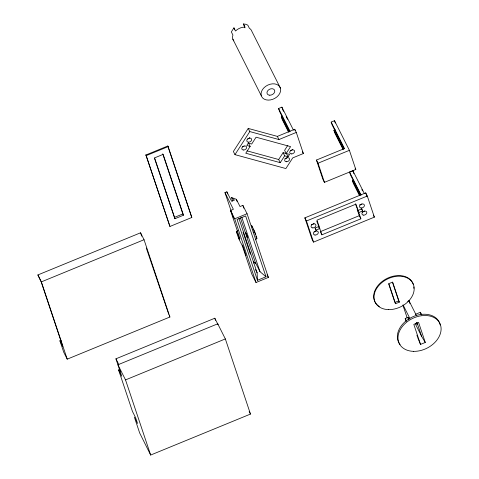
<?xml version="1.0" encoding="UTF-8"?>
<svg xmlns="http://www.w3.org/2000/svg" width="479" height="479" viewBox="0 0 479 479"><rect width="100%" height="100%" fill="white"/><g stroke="black" fill="none" stroke-linecap="round" stroke-linejoin="round"><path stroke-width="0.72" d="M248.218 128.42L233.381 151.49L234.961 154.639L285.873 168.56L292.735 157.896L303.363 153.531L296.297 132.42L294.717 129.27L277.365 136.395L248.218 128.42L249.798 131.569L278.952 139.545L296.297 132.42M234.961 154.639L249.798 131.569M248.583 143.233L250.17 146.382L245.769 153.226L280.269 162.662L284.67 155.819L283.083 152.669L278.682 159.513L280.269 162.662M287.795 145.347L284.592 150.322L286.179 153.472L289.544 154.394L288.035 156.741L284.67 155.819M286.179 153.472L290.579 146.628L256.079 137.198L251.679 144.041L248.314 143.119L246.805 145.466L250.17 146.382M280.377 88.052A10.304 7.508 -26.7 0 0 264.043 87.711A10.304 7.508 -26.7 0 0 268.192 100.105A10.304 7.508 -26.7 0 0 280.377 88.052L251.858 31.345A10.304 7.508 -26.7 0 0 249.385 28.291L247.799 25.142L245.793 24.279L243.446 23.95L245.026 27.099A10.304 7.508 -26.7 0 0 235.524 31.003L233.938 27.854L231.333 31.901L232.92 35.051A10.304 7.508 -26.7 0 0 233.788 40.871M253.211 232.68L254.541 231.219L251.529 225.232L252.403 227.836M255.606 239.835L256.936 238.374L254.541 231.219M145.927 154.98L167.794 146.005L168.111 146.634L191.81 217.484L169.943 226.459L145.927 154.98L169.943 226.459M146.245 155.609L168.111 146.634M289.544 131.282L279.538 111.385L278.58 108.523L281.903 107.158L293.447 130.108M288.556 132.072L282.287 119.612L281.329 116.75L282.664 116.205M331.181 122.079L334.51 120.714L349.401 150.328L355.807 169.47L324.433 182.349L322.852 179.2L316.445 160.052L344.491 148.544L331.181 122.079L332.139 124.941L344.144 148.819M343.209 149.711L334.893 133.174L333.935 130.306L335.264 129.761M233.489 218.065L224.962 192.588L226.866 191.81L231.62 201.258L234.471 200.084L231.459 197.522L232.644 201.06M174.29 217.46L182.846 213.945L183.481 215.209L174.925 218.717L154.412 158.04M59.917 340.785L62.767 346.455L41.218 282.041L37.889 274.94L140.563 232.794L144.047 239.722L169.901 317.014L67.228 359.16L63.743 352.233L59.917 340.785L61.18 340.264M316.445 160.052L318.032 163.201L349.401 150.328M37.889 274.94L41.374 281.874L144.047 239.722M238.033 230.776L236.321 231.477L239.967 238.722L230.507 210.455L233.363 209.287L224.962 192.588M236.321 231.477L238.716 238.632L242.362 245.883L251.816 274.15L256.014 282.496L268.372 277.425L247.068 213.73L242.865 205.383L240.015 206.551L236.369 199.306L231.459 197.522M230.507 210.455L234.71 218.801L247.068 213.73M360.543 194.893L350.532 174.997L349.58 172.135L352.903 170.769L364.447 193.72M304.872 217.855L365.716 192.881L367.297 196.031L374.362 217.143L313.517 242.123L311.937 238.967L304.872 217.855L306.458 221.011L313.517 242.123M306.458 221.011L367.297 196.031M358.771 212.556L362.573 210.994L361.855 208.85L358.053 210.407L355.957 204.144L316.984 220.148L319.074 226.411L315.272 227.968L315.99 230.118L319.792 228.555L321.888 234.818L360.867 218.819L358.771 212.556L357.184 209.407L359.28 215.67L360.867 218.819M320.307 231.668L359.28 215.67M253.589 263.055L255.295 262.348L259.971 271.641L265.995 276.772L257.439 280.287L237.087 219.454L245.643 215.939L265.995 276.772M120.486 371.435L119.534 369.543L118.582 369.932L121.75 376.237L115.942 358.807L214.808 318.224L217.981 324.522L217.741 323.81L117.924 364.782L125.528 379.907L150.663 455.05L250.481 414.072L225.346 338.928L217.741 323.81M125.528 379.907L225.346 338.928M399.336 302.141L398.708 300.878L394.9 302.441L395.534 303.704L399.336 302.141L392.636 282.101L388.834 283.664L395.534 303.704M407.689 301.351L409.024 300.8L416.562 315.793M406.066 321.122L405.198 318.517L408.048 317.349L409.048 319.337M415.335 314.356L420.406 312.278L421.742 314.931M420.52 344.419L425.274 342.467L418.568 322.427L413.82 324.379L420.52 344.419L417.826 337.923M283.083 152.669L286.454 153.591L288.035 156.741M247.056 150.861L278.682 159.513M253.151 229.19L253.822 230.351M253.265 261.642L254.774 262.929M255.097 234.153L255.313 234.423L255.103 233.536M415.323 323.822L421.628 336.36L425.274 342.467M355.173 168.213L355.807 169.47M333.935 130.306L343.275 148.879M361.867 189.546L362.537 190.876M373.357 215.149L374.362 217.143M349.58 172.135L361.118 195.085M360.004 195.618L352.328 180.361L353.286 183.223L359.555 195.683M361.304 208.473L362.573 210.994M358.053 210.407L355.304 203.779M403.025 304.836L409.904 318.523M405.198 318.517L406.533 321.169M244.955 27.83L243.446 23.95M282.861 110.02L283.532 111.344M286.197 116.648L287.532 119.307M302.357 151.538L303.363 153.531M278.58 108.523L290.124 131.474M281.329 116.75L289.005 132.006M232.842 39.152L261.36 95.86M277.365 136.395L278.952 139.545M317.811 223.891L319.074 226.411M319.792 228.555L318.212 225.405L319.373 228.884M320.619 232.297L321.888 234.818M315.038 228.226L315.99 230.118M255.93 236.381L256.936 238.374M267.078 274.856L268.372 277.425M255.451 269.497L257.121 272.814L257.439 280.287M191.81 217.484L167.794 146.005M249.158 411.443L250.481 414.072M146.293 248.026L168.788 314.326M169.267 315.757L169.901 317.014M115.942 358.807L118.792 364.477M150.663 455.05L139.646 432.914L134.383 417.167L137.551 423.466L135.635 417.742L132.467 411.443L118.582 369.932M416.473 323.385L417.143 324.546L416.485 322.445M254.098 230.968L254.385 231.638M254.66 232.321L254.906 232.968M420.406 312.278L421.059 314.23M417.005 322.541L421.628 336.36M409.024 300.8L409.946 303.572M416.904 335.156L417.598 337.228M408.048 317.349L408.701 319.301M365.716 192.881L366.83 196.222M403.061 305.614L407.24 318.092M392.463 282.227L398.708 300.878M352.903 170.769L353.861 173.632M334.51 120.714L335.276 123.001M388.661 283.784L394.672 301.752M318.032 163.201L324.433 182.349M294.717 129.27L295.16 130.605M281.903 107.158L282.67 109.446M316.793 221.172L317.493 223.256M233.938 27.854L234.596 29.818M242.865 205.383L243.811 208.209M236.369 199.306L237.081 201.425M241.751 217.179L259.971 271.641M240.392 217.789L255.774 263.779M238.901 218.346L257.121 272.814M243.063 232.201L250.397 254.139M226.866 191.81L227.573 193.929M234.71 218.801L256.014 282.496M242.482 244.961L246.032 255.576M183.481 215.209L163.129 154.376L154.573 157.884L174.925 218.717M162.734 153.819L182.846 213.945M214.808 318.224L215.52 320.337M140.563 232.794L141.688 236.159M41.374 281.874L67.228 359.16M253.151 229.321L253.223 229.621M314.038 223.226A2.575 1.88 -26.7 0 1 311.296 224.741M316.284 230.597A2.575 1.88 -26.7 0 1 314.056 231.878M364.531 210.97A2.575 1.88 -26.7 0 1 362.172 211.999M361.938 204.006A2.575 1.88 -26.7 0 1 359.519 204.826M400.073 344.533A22.669 16.526 -26.7 0 1 411.838 317.23A22.669 16.526 -26.7 0 1 440.207 324.978M413.814 286.945A21.118 15.394 -26.7 0 1 413.862 288.34M379.344 306.536A21.118 15.394 -26.7 0 1 383.984 280.173A21.118 15.394 -26.7 0 1 413.257 284.275M287.286 157.567A2.575 1.88 -26.7 0 1 284.927 158.597M244.17 146.023A2.575 1.88 -26.7 0 1 242.374 146.837M249.781 137.521A2.575 1.88 -26.7 0 1 247.679 138.97M292.555 149.472A2.575 1.88 -26.7 0 1 290.322 150.747M238.332 236.387L239.71 239.716L238.332 236.387M245.547 232.309L247.709 237.542L245.547 232.309M312.883 227.896A2.575 1.88 -26.7 0 0 315.847 224.831A2.575 1.88 -26.7 0 0 311.733 224.843A2.575 1.88 -26.7 0 0 312.883 227.896M315.014 235.039A2.575 1.88 -26.7 0 0 318.296 232.189A2.575 1.88 -26.7 0 0 314.326 231.812A2.575 1.88 -26.7 0 0 315.014 235.039M363.759 215.149A2.575 1.88 -26.7 0 0 366.722 212.083A2.575 1.88 -26.7 0 0 362.609 212.095A2.575 1.88 -26.7 0 0 363.759 215.149M361.106 207.976A2.575 1.88 -26.7 0 0 364.387 205.132A2.575 1.88 -26.7 0 0 360.412 204.749A2.575 1.88 -26.7 0 0 361.106 207.976M413.646 351.352A22.669 16.526 -26.7 0 0 440.458 324.84A22.669 16.526 -26.7 0 0 404.527 324.079A22.669 16.526 -26.7 0 0 413.646 351.352M388.595 309.608A21.118 15.394 -26.7 0 0 413.575 284.903A21.118 15.394 -26.7 0 0 380.092 284.197A21.118 15.394 -26.7 0 0 388.595 309.608M248.625 142.191A2.575 1.88 -26.7 0 0 251.589 139.126A2.575 1.88 -26.7 0 0 247.475 139.138A2.575 1.88 -26.7 0 0 248.625 142.191M286.514 161.746A2.575 1.88 -26.7 0 0 289.478 158.681A2.575 1.88 -26.7 0 0 285.364 158.693A2.575 1.88 -26.7 0 0 286.514 161.746M291.28 153.915A2.575 1.88 -26.7 0 0 294.567 151.065A2.575 1.88 -26.7 0 0 290.591 150.681A2.575 1.88 -26.7 0 0 291.28 153.915M243.338 149.999A2.575 1.88 -26.7 0 0 246.619 147.149A2.575 1.88 -26.7 0 0 242.649 146.772A2.575 1.88 -26.7 0 0 243.338 149.999M269.797 95.213A4.119 3.006 -26.7 0 0 274.671 90.393A4.119 3.006 -26.7 0 0 268.138 90.256A4.119 3.006 -26.7 0 0 269.797 95.213"/></g></svg>
